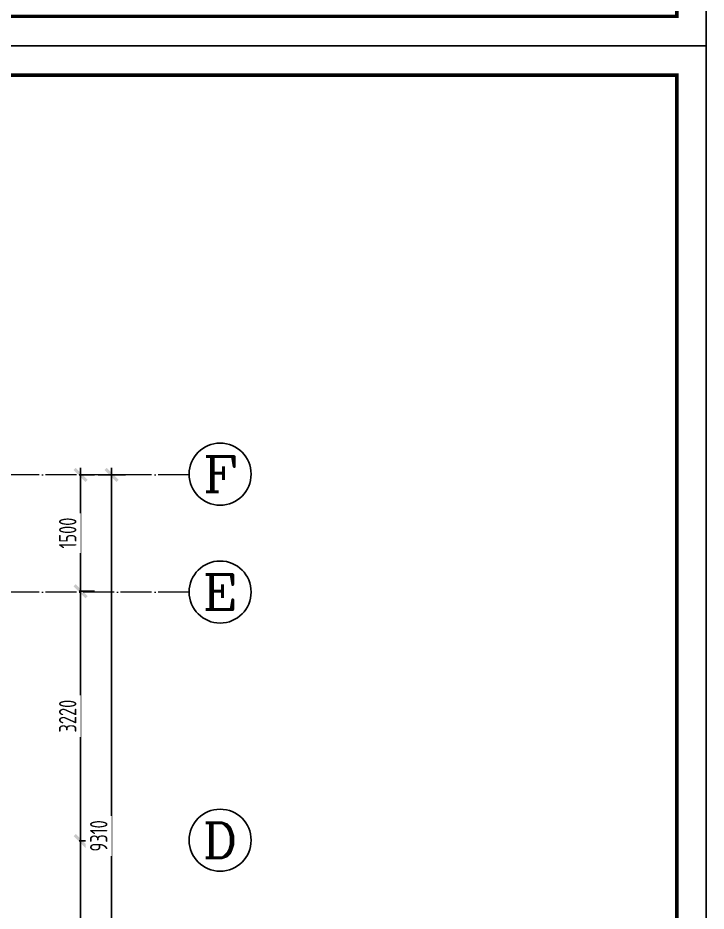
# Model space of a CAD drawing. Header units: inches. Extents: x -50945 to 250244, y -404780 to 18493.
# Drawn here: x 177798 to 186676, y -326034 to -314517 of the extents above; entities that cross this region are included whole.
import ezdxf
from ezdxf.enums import TextEntityAlignment as Align

# ---------------------------------------------------------------- set-up
doc = ezdxf.new("R2010")
doc.units = ezdxf.units.IN
doc.header["$MEASUREMENT"] = 0
doc.linetypes.add('DOTE', pattern=[2.42, 2, -0.2, 0.02, -0.2])
for name, color, linetype in [('15开关布置图-YJ', 2, 'Continuous'), ('AXIS', 1, 'Continuous'), ('AXIS_TEXT', 7, 'Continuous'), ('A图框', 7, 'Continuous'), ('D-ARCHI', 250, 'Continuous'), ('外标注', 50, 'Continuous')]:
    doc.layers.add(name, color=color, linetype=linetype)
doc.styles.add('_TCH_AXIS', font='COMPLEX', dxfattribs={"bigfont": 'GBCBIG'})
doc.styles.add('COMPLEX', font='COMPLEX')
doc.styles.add('HBA-DIMT', font='ARCHS.SHX', dxfattribs={"width": 0.8})
doc.dimstyles.new('HBA_40', dxfattribs={"dimscale": 50, "dimtxt": 2.5, "dimasz": 0.1, "dimexe": 2, "dimexo": 2.5, "dimgap": 0.6, "dimtad": 1, "dimdec": 0, "dimrnd": 5, "dimzin": 0, "dimtxsty": 'HBA-DIMT', "dimblk": 'HBA_DIMENSION_TICK', "dimblk1": 'HBA_DIMENSION_TICK', "dimblk2": 'HBA_DIMENSION_TICK', "dimcen": 0.125, "dimclrd": 44, "dimclre": 44, "dimclrt": 2, "dimadec": 0, "dimazin": 0, "dimtfac": 1, "dimtdec": 0, "dimtix": 1, "dimtmove": 1, "dimatfit": 3, "dimldrblk": 'HBA_Leader_Dot', "dimfxl": 0, "dimtvp": 1, "dimtfill": 1, "dimtolj": 1, "dimtzin": 0, "dimarcsym": 0})

# ---------------------------------------------------------------- blocks, each defined once
blk = doc.blocks.new('gegeg')
at = {"layer": 'A图框'}
blk.add_lwpolyline([(162587, -39218), (162587, -60008), (133187, -60008), (133187, -39218)], close=True, dxfattribs=at)
at = {"layer": 'A图框', "const_width": 42}
blk.add_lwpolyline([(133537, -40125), (133537, -39568), (162237, -39568), (162237, -57908)], dxfattribs=at)
blk.add_lwpolyline([(133537, -58258), (162237, -58258), (162237, -59658), (133537, -59658)], close=True, dxfattribs=at)
blk = doc.blocks.new('HBA_DIMENSION_TICK')
at = {"color": 0, "linetype": 'ByBlock'}
for p, q in [((-10, 0), (0, 0)), ((0, 0), (10, 0))]:
    blk.add_line(p, q, dxfattribs=at)
at = {"color": 50, "linetype": 'ByBlock'}
blk.add_solid([(-10, -7), (-7, -10), (7, 10), (10, 7)], dxfattribs=at)
blk = doc.blocks.new('*D636')
at = {"layer": 'Defpoints', "color": 0, "transparency": 16777216}
for p in [(178365, -325130), (178607, -325130), (178365, -327920)]:
    blk.add_point(p, dxfattribs=at)
at = {"layer": '外标注', "color": 44, "lineweight": -2, "transparency": 16777216}
for p, q in [((178590, -325130), (178787, -325130)), ((178607, -327911), (178607, -325139)), ((178590, -327920), (178787, -327920))]:
    blk.add_line(p, q, dxfattribs=at)
at = {"layer": '外标注', "color": 44, "lineweight": -2, "transparency": 16777216, "xscale": 9, "yscale": 9, "zscale": 9}
for p, rotation in [((178607, -325130), 90), ((178607, -327920), 270)]:
    blk.add_blockref('HBA_DIMENSION_TICK', p, dxfattribs=dict(at, rotation=rotation))
at = {"layer": '外标注', "color": 2, "transparency": 16777216, "insert": (178441, -326525), "char_height": 225, "attachment_point": 5, "rotation": 90, "style": 'HBA-DIMT', "bg_fill": 3, "box_fill_scale": 1.25, "bg_fill_color": 256, "bg_fill_true_color": 13158600, "bg_fill_transparency": 0}
blk.add_mtext('\\A1;2790', dxfattribs=at)
blk = doc.blocks.new('HBA_Leader_Dot')
at = {"color": 0, "linetype": 'ByBlock'}
blk.add_line((-5, 0), (-10, 0), dxfattribs=at)
at = {"color": 0, "linetype": 'ByBlock', "const_width": 5}
blk.add_lwpolyline([(-2.5, 0, 1), (2.5, 0, 1)], format="xyb", close=True, dxfattribs=at)
blk = doc.blocks.new('*D637')
at = {"layer": 'Defpoints', "color": 0, "transparency": 16777216}
for p in [(178365, -321910), (178607, -321910), (178365, -325130)]:
    blk.add_point(p, dxfattribs=at)
at = {"layer": '外标注', "color": 44, "lineweight": -2, "transparency": 16777216}
for p, q in [((178590, -321910), (178787, -321910)), ((178607, -325121), (178607, -321919)), ((178590, -325130), (178787, -325130))]:
    blk.add_line(p, q, dxfattribs=at)
at = {"layer": '外标注', "color": 44, "lineweight": -2, "transparency": 16777216, "xscale": 9, "yscale": 9, "zscale": 9}
for p, rotation in [((178607, -321910), 90), ((178607, -325130), 270)]:
    blk.add_blockref('HBA_DIMENSION_TICK', p, dxfattribs=dict(at, rotation=rotation))
at = {"layer": '外标注', "color": 2, "transparency": 16777216, "insert": (178441, -323520), "char_height": 225, "attachment_point": 5, "rotation": 90, "style": 'HBA-DIMT', "bg_fill": 3, "box_fill_scale": 1.25, "bg_fill_color": 256, "bg_fill_true_color": 13158600, "bg_fill_transparency": 0}
blk.add_mtext('\\A1;3220', dxfattribs=at)
blk = doc.blocks.new('*D638')
at = {"layer": 'Defpoints', "color": 0, "transparency": 16777216}
for p in [(178365, -320410), (178607, -320410), (178365, -321910)]:
    blk.add_point(p, dxfattribs=at)
at = {"layer": '外标注', "color": 44, "lineweight": -2, "transparency": 16777216}
for p, q in [((178590, -320410), (178787, -320410)), ((178607, -321901), (178607, -320419)), ((178590, -321910), (178787, -321910))]:
    blk.add_line(p, q, dxfattribs=at)
at = {"layer": '外标注', "color": 44, "lineweight": -2, "transparency": 16777216, "xscale": 9, "yscale": 9, "zscale": 9}
for p, rotation in [((178607, -320410), 90), ((178607, -321910), 270)]:
    blk.add_blockref('HBA_DIMENSION_TICK', p, dxfattribs=dict(at, rotation=rotation))
at = {"layer": '外标注', "color": 2, "transparency": 16777216, "insert": (178441, -321160), "char_height": 225, "attachment_point": 5, "rotation": 90, "style": 'HBA-DIMT', "bg_fill": 3, "box_fill_scale": 1.25, "bg_fill_color": 256, "bg_fill_true_color": 13158600, "bg_fill_transparency": 0}
blk.add_mtext('\\A1;1500', dxfattribs=at)
blk = doc.blocks.new('*D639')
at = {"layer": 'Defpoints', "color": 0, "transparency": 16777216}
for p in [(178607, -320410), (179007, -320410), (178607, -329719)]:
    blk.add_point(p, dxfattribs=at)
at = {"layer": '外标注', "color": 44, "lineweight": -2, "transparency": 16777216}
for p, q in [((178832, -320410), (179187, -320410)), ((179007, -329710), (179007, -320419)), ((178832, -329719), (179187, -329719))]:
    blk.add_line(p, q, dxfattribs=at)
at = {"layer": '外标注', "color": 44, "lineweight": -2, "transparency": 16777216, "xscale": 9, "yscale": 9, "zscale": 9}
for p, rotation in [((179007, -320410), 90), ((179007, -329719), 270)]:
    blk.add_blockref('HBA_DIMENSION_TICK', p, dxfattribs=dict(at, rotation=rotation))
at = {"layer": '外标注', "color": 2, "transparency": 16777216, "insert": (178841, -325064), "char_height": 225, "attachment_point": 5, "rotation": 90, "style": 'HBA-DIMT', "bg_fill": 3, "box_fill_scale": 1.25, "bg_fill_color": 256, "bg_fill_true_color": 13158600, "bg_fill_transparency": 0}
blk.add_mtext('\\A1;9310', dxfattribs=at)
blk = doc.blocks.new('_AXISO')
blk.add_circle((0, 0), 0.5)
at = {"layer": 'AXIS_TEXT', "style": 'COMPLEX', "width": 1.041667}
blk.add_attdef('A', text='', height=0.56, dxfattribs=at).set_placement((-0.25, -0.28), (0.25, -0.28), align=Align.FIT)

msp = doc.modelspace()

# ---------------------------------------------------------------- block references
at = {"layer": '15开关布置图-YJ', "color": 2, "xscale": 1.081091401797356, "yscale": 1.081091401797356, "zscale": 1.081091401797356}
msp.add_blockref('gegeg', (10904.09, -250002.3), dxfattribs=at)
at = {"layer": 'AXIS'}
ref = msp.add_blockref('_AXISO', (180407.07, -320400.16), dxfattribs=dict(at, xscale=800, yscale=800, zscale=800))
ref.add_attrib('A', 'F', dxfattribs={"layer": 'AXIS_TEXT', "height": 452.55, "style": '_TCH_AXIS', "width": 1.3125}).set_placement((180180.79, -320626.43), (180633.34, -320626.43), align=Align.FIT)
ref = msp.add_blockref('_AXISO', (180407.07, -321920.4), dxfattribs=dict(at, xscale=800, yscale=800, zscale=800))
ref.add_attrib('A', 'E', dxfattribs={"layer": 'AXIS_TEXT', "height": 452.55, "style": '_TCH_AXIS', "width": 1.3125}).set_placement((180180.79, -322146.67), (180633.34, -322146.67), align=Align.FIT)
ref = msp.add_blockref('_AXISO', (180407.07, -325120.17), dxfattribs=dict(at, xscale=800, yscale=800, zscale=800))
ref.add_attrib('A', 'D', dxfattribs={"layer": 'AXIS_TEXT', "height": 452.55, "style": '_TCH_AXIS', "width": 1.235294}).set_placement((180180.79, -325346.44), (180633.34, -325346.44), align=Align.FIT)

# ---------------------------------------------------------------- dimensions: what is measured, and where the dimension line sits
at = {"layer": '外标注'}
dim = msp.add_linear_dim(base=(178607.07, -325130.4), p1=(178365.29, -327920.4), p2=(178365.29, -325130.4), angle=270, dimstyle='HBA_40', override={"dimscale": 90, "dimfxl": 200, "dimfxlon": 1}, dxfattribs=at)
dim.commit()
dim.dimension.update_dxf_attribs({"geometry": '*D636', "text_midpoint": (178440.57, -326525.4)})

# ---------------------------------------------------------------- next in the draw order: dimensions: what is measured, and where the dimension line sits
dim = msp.add_linear_dim(base=(178607.07, -321910.4), p1=(178365.29, -325130.4), p2=(178365.29, -321910.4), angle=270, dimstyle='HBA_40', override={"dimscale": 90, "dimfxl": 200, "dimfxlon": 1}, dxfattribs=at)
dim.commit()
dim.dimension.update_dxf_attribs({"geometry": '*D637', "text_midpoint": (178440.57, -323520.4)})

# ---------------------------------------------------------------- next in the draw order: dimensions: what is measured, and where the dimension line sits
dim = msp.add_linear_dim(base=(178607.07, -320410.16), p1=(178365.29, -321910.4), p2=(178365.29, -320410.16), angle=270, dimstyle='HBA_40', override={"dimscale": 90, "dimfxl": 200, "dimfxlon": 1}, dxfattribs=at)
dim.commit()
dim.dimension.update_dxf_attribs({"geometry": '*D638', "text_midpoint": (178440.57, -321160.28)})

# ---------------------------------------------------------------- next in the draw order: dimensions: what is measured, and where the dimension line sits
dim = msp.add_linear_dim(base=(179007.07, -320410.16), p1=(178607.07, -329718.73), p2=(178607.07, -320410.16), angle=90, dimstyle='HBA_40', override={"dimscale": 90, "dimfxl": 200, "dimfxlon": 1}, dxfattribs=at)
dim.commit()
dim.dimension.update_dxf_attribs({"geometry": '*D639', "text_midpoint": (178840.57, -325064.44)})

# ---------------------------------------------------------------- next in the draw order: linework, layer by layer
at = {"layer": 'D-ARCHI', "color": 251, "linetype": 'DOTE', "lineweight": 5, "ltscale": 200}
for p, q in [((180007.07, -320410.16), (159679.81, -320410.16)), ((180007.07, -321920.4), (159667.07, -321920.4))]:
    msp.add_line(p, q, dxfattribs=at)

# ---------------------------------------------------------------- next in the draw order: block references
at = {"layer": '15开关布置图-YJ', "color": 2, "xscale": 1.081091401797356, "yscale": 1.081091401797356, "zscale": 1.081091401797356}
msp.add_blockref('gegeg', (10904.09, -272478.19), dxfattribs=at)

doc.saveas('drawing.dxf')
